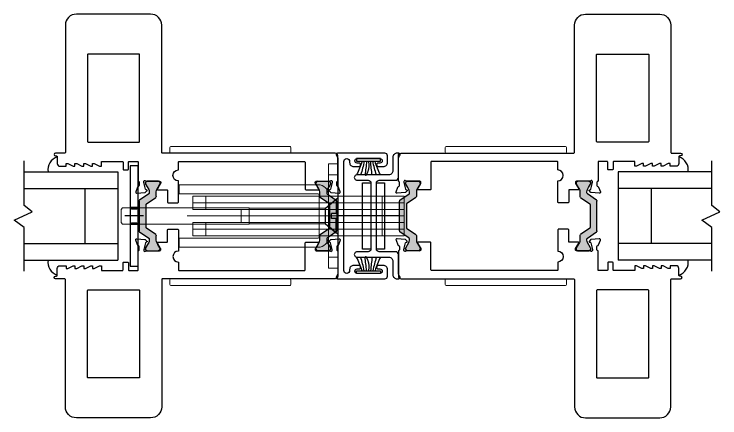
# Model space of a CAD drawing. Extents: x -26.6 to 43.3, y -2.7 to 27.6.
# Drawn here: x -14.56 to -6.55, y 11.1 to 15.68 of the extents above; entities that cross this region are included whole.
import ezdxf

# ---------------------------------------------------------------- set-up
doc = ezdxf.new("R2010")
doc.units = 0
doc.header["$LTSCALE"] = 0.25
doc.header["$MEASUREMENT"] = 0
doc.layers.get('0').update_dxf_attribs({"linetype": 'CONTINUOUS'})
for name, color, linetype in [('GLASS-VINYL', 7, 'CONTINUOUS'), ('Hardware', 7, 'CONTINUOUS'), ('I-STRUT', 7, 'CONTINUOUS'), ('SEAL', 7, 'CONTINUOUS'), ('VENT', 5, 'CONTINUOUS')]:
    doc.layers.add(name, color=color, linetype=linetype)
doc.styles.get("Standard").update_dxf_attribs({"font": 'simplex.shx'})

# ---------------------------------------------------------------- blocks, each defined once
blk = doc.blocks.new('*U109')
for centre, radius, start, end in [((-0.3033, 1.135), 1.112, 287.4409, 295.93254), ((-0.1898, 1.1882), 1.1598, 280.92561, 288.7507), ((-0.0309, 1.1236), 1.1018, 273.17092, 281.19691), ((-0.0309, -1.1236), 1.1018, 78.80309, 86.82908), ((-0.1898, -1.1882), 1.1598, 71.2493, 79.07439), ((-0.3033, -1.135), 1.112, 64.06746, 72.5591)]:
    blk.add_arc(centre, radius, start, end)
at = {"layer": 'SEAL'}
blk.add_lwpolyline([(0, -0.135), (0, 0.135), (0.03, 0.135), (0.03, -0.135)], close=True, dxfattribs=at)
at = {"layer": 'SEAL', "const_width": 0.015}
blk.add_lwpolyline([(0.03, 0, 0.219791), (0.1961, 0.0342)], format="xyb", dxfattribs=at)
at = {"flags": 9}
for tag, p in [('FLEETWOOD_PART_#', (-0.0006, -0.2487)), ('MANUFACTURER_PART_#', (0, -0.1988))]:
    blk.add_attdef(tag, p, '', height=0.0312, dxfattribs=at)
blk = doc.blocks.new('24889_20mmX6mm_Std_I-Strut')
at = {"layer": 'I-STRUT'}
h = blk.add_hatch(color=256, dxfattribs=at)
h.dxf.hatch_style = 1
h.paths.add_polyline_path([(0.2524, 0.1091, -0.103471), (0.2559, 0.1124, -0.13774), (0.2621, 0.1142), (0.2758, 0.1142, -0.131652), (0.2994, 0.1078), (0.3615, 0.072, 0.131652), (0.3657, 0.0709), (0.378, 0.0709, 0.414214), (0.3937, 0.0866), (0.3937, 0.2205, 0.414214), (0.378, 0.2362), (0.3657, 0.2362, 0.131652), (0.3615, 0.2351), (0.2994, 0.1992, -0.131652), (0.2758, 0.1929), (0.2211, 0.1929, 0.244698), (0.2114, 0.1879), (0.1373, 0.0821, -0.244698), (0.1309, 0.0787), (-0.1309, 0.0787, -0.244698), (-0.1373, 0.0821), (-0.2114, 0.1879, 0.244698), (-0.2211, 0.1929), (-0.2758, 0.1929, -0.131652), (-0.2994, 0.1992), (-0.3228, 0.2128), (-0.3615, 0.2351, 0.131652), (-0.3657, 0.2362), (-0.378, 0.2362, 0.414214), (-0.3937, 0.2205), (-0.3937, 0.0866, 0.414214), (-0.378, 0.0709), (-0.3657, 0.0709, 0.131652), (-0.3615, 0.072), (-0.3228, 0.0943), (-0.2994, 0.1078, -0.131652), (-0.2758, 0.1142), (-0.2621, 0.1142, -0.244698), (-0.2524, 0.1091), (-0.1795, 0.005, 0.244698), (-0.1698, 0), (0.1698, 0, 0.244698), (0.1795, 0.005)])
for p, q in [((-0.3937, 0.0866), (-0.3937, 0.2205)), ((-0.378, 0.2362), (-0.3657, 0.2362)), ((-0.3615, 0.2351), (-0.3228, 0.2128)), ((-0.3228, 0.2128), (-0.2994, 0.1992)), ((-0.2758, 0.1929), (-0.2211, 0.1929)), ((-0.2114, 0.1879), (-0.1373, 0.0821)), ((0.1373, 0.0821), (0.2114, 0.1879)), ((0.2211, 0.1929), (0.2758, 0.1929)), ((0.2994, 0.1992), (0.3615, 0.2351)), ((0.3657, 0.2362), (0.378, 0.2362)), ((0.3937, 0.2205), (0.3937, 0.0866)), ((-0.3228, 0.0943), (-0.3615, 0.072)), ((-0.2994, 0.1078), (-0.3228, 0.0943)), ((-0.2621, 0.1142), (-0.2758, 0.1142)), ((-0.1795, 0.005), (-0.2524, 0.1091)), ((0.2524, 0.1091), (0.1795, 0.005)), ((0.2758, 0.1142), (0.2621, 0.1142)), ((0.3615, 0.072), (0.2994, 0.1078)), ((-0.3657, 0.0709), (-0.378, 0.0709)), ((0.1698, 0), (-0.1698, 0)), ((-0.1309, 0.0787), (0.1309, 0.0787)), ((0.378, 0.0709), (0.3657, 0.0709))]:
    blk.add_line(p, q, dxfattribs=at)
for centre, radius, start, end in [((-0.378, 0.2205), 0.0157, 90, 180), ((-0.3657, 0.228), 0.00827, 60, 90), ((-0.2758, 0.2402), 0.0472, 240, 270), ((-0.2211, 0.1811), 0.0118, 35, 90), ((0.2211, 0.1811), 0.0118, 90, 145), ((0.2758, 0.2402), 0.0472, 270, 300), ((0.3657, 0.228), 0.00827, 90, 120), ((0.378, 0.2205), 0.0157, 360, 90), ((-0.378, 0.0866), 0.0157, 180, 270), ((-0.2758, 0.0669), 0.0472, 90, 120), ((-0.2621, 0.1024), 0.0118, 35, 90), ((-0.1309, 0.0866), 0.00787, 215, 270), ((0.1309, 0.0866), 0.00787, 270, 325), ((0.2621, 0.1024), 0.0118, 121.3703, 145), ((0.2621, 0.1024), 0.0118, 90, 121.3703), ((0.2758, 0.0669), 0.0472, 60, 90), ((0.378, 0.0866), 0.0157, 270, 360), ((-0.3657, 0.0791), 0.00827, 270, 300), ((-0.1698, 0.0118), 0.0118, 215, 270), ((0.1698, 0.0118), 0.0118, 270, 325), ((0.3657, 0.0791), 0.00827, 240, 270)]:
    blk.add_arc(centre, radius, start, end, dxfattribs=at)
blk = doc.blocks.new('HP2-T-Archetype-Narrow-Lock-Stile')
at = {"color": 7, "linetype": 'Continuous', "lineweight": 15}
for p, q in [((0.8059, 0.778), (0.8059, 0.723)), ((0.9309, 0.788), (0.8159, 0.788)), ((2.0559, 0.788), (0.9309, 0.788)), ((2.1709, 0.788), (2.0559, 0.788)), ((2.1809, 0.778), (2.1809, 0.723)), ((0.2734, 0.5937), (0.3784, 0.5937)), ((0.2734, 0.4688), (0.2734, 0.5937)), ((0.3784, 0.5937), (0.3784, 0.4688)), ((0.3784, 0.4688), (0.2734, 0.4688)), ((0.2734, -0.4688), (0.2734, 0.4688)), ((0.3784, -0.4688), (0.3784, 0.4688)), ((2.0734, 0.355), (0.4969, 0.355)), ((2.0734, 0.25), (2.0734, 0.355)), ((0.4969, 0.25), (2.0734, 0.25)), ((2.0594, 0.25), (1.6594, 0.25)), ((-0.4786, 0.225), (-0.4786, -0.225)), ((-0.4786, 0.225), (1.9214, 0.225)), ((-0.2291, -0.225), (-0.2291, 0.225)), ((0.4834, -0.2365), (0.4834, 0.2365)), ((1.7714, 0.225), (1.7714, 0.075)), ((1.9214, 0.225), (1.9214, 0.075)), ((1.9214, 0.15), (-0.4786, 0.15)), ((0.4124, 0.0887), (1.2817, 0.0887)), ((1.9214, 0.075), (-0.4786, 0.075)), ((1.3694, 0.075), (1.3694, -0.075)), ((1.3694, 0), (-0.4786, 0)), ((-0.4786, -0.075), (1.9214, -0.075)), ((0.0189, 0), (1.9849, 0)), ((1.7714, -0.075), (1.7714, -0.225)), ((1.9214, -0.075), (1.9214, -0.225)), ((-0.4786, -0.15), (1.9214, -0.15)), ((0.4124, -0.0887), (1.2817, -0.0887)), ((1.9214, -0.225), (-0.4786, -0.225)), ((2.0734, -0.25), (0.4969, -0.25)), ((2.0594, -0.25), (1.6594, -0.25)), ((2.0734, -0.25), (2.0734, -0.355)), ((0.4969, -0.355), (2.0734, -0.355)), ((0.2734, -0.4688), (0.3784, -0.4688)), ((0.2734, -0.5938), (0.2734, -0.4688)), ((0.3784, -0.4688), (0.3784, -0.5938)), ((0.3784, -0.5938), (0.2734, -0.5938)), ((0.8059, -0.778), (0.8059, -0.723)), ((0.9309, -0.788), (0.8159, -0.788)), ((2.0559, -0.788), (0.9309, -0.788)), ((2.1709, -0.788), (2.0559, -0.788)), ((2.1809, -0.778), (2.1809, -0.723))]:
    blk.add_line(p, q, dxfattribs=at)
at = {"color": 7, "ltscale": 0.5}
for p, q in [((0.366, 0.125), (0.2734, 0.2055)), ((2.5404, 0.095), (2.6304, 0.095)), ((2.5554, 0.08), (2.5404, 0.095)), ((2.6154, 0.08), (2.6304, 0.095)), ((2.6154, 0.08), (2.5554, 0.08)), ((2.5404, -0.095), (2.5554, -0.08)), ((2.5554, -0.08), (2.6154, -0.08)), ((2.6304, -0.095), (2.6154, -0.08)), ((0.2734, -0.2055), (0.366, -0.125)), ((2.5404, -0.095), (2.6304, -0.095))]:
    blk.add_line(p, q, dxfattribs=at)
at = {"color": 7}
for p, q in [((0.4124, 0.0887), (0.2909, 0.1925)), ((0.2909, 0.1925), (0.2909, 0.03)), ((0.4124, -0.0887), (0.4124, 0.0887)), ((0.2909, 0.03), (0.3439, 0.03)), ((0.3439, -0.03), (0.3439, 0.03)), ((-0.4141, 0), (0.2734, 0)), ((0.2909, -0.1925), (0.2909, -0.03)), ((0.2909, -0.03), (0.3439, -0.03)), ((0.4124, -0.0887), (0.2909, -0.1925))]:
    blk.add_line(p, q, dxfattribs=at)
at = {"color": 7, "ltscale": 0.3}
blk.add_line((2.4804, 0), (2.6904, 0), dxfattribs=at)
for points in [[(3.2414, 2.291, -0.414214), (3.3664, 2.166), (3.3664, 0.723, 0.414214), (3.3764, 0.713), (3.4784, 0.713, -1), (3.4784, 0.681), (3.4684, 0.681, 0.414214), (3.4584, 0.671), (3.4584, 0.596, -0.414214), (3.4274, 0.565), (3.3584, 0.565), (3.3584, 0.595), (3.3384, 0.595), (3.2784, 0.565), (3.2584, 0.565), (3.2584, 0.595), (3.2384, 0.595), (3.1784, 0.565), (3.1584, 0.565), (3.1584, 0.595), (3.1384, 0.595), (3.0784, 0.565), (3.0584, 0.565), (3.0584, 0.595), (3.0384, 0.595), (2.9784, 0.565), (2.9584, 0.565), (2.9584, 0.62), (2.7224, 0.62, 0.414214), (2.7124, 0.61), (2.7124, 0.533, -0.414214), (2.7024, 0.523), (2.6604, 0.523, -0.414214), (2.6504, 0.533), (2.6504, 0.61, 0.414214), (2.6404, 0.62), (2.5504, 0.62, 0.414214), (2.5404, 0.61), (2.5404, 0.394, 0.414214), (2.5288, 0.3824), (2.5288, 0.3475, 0.359508), (2.5382, 0.3361, -0.263725), (2.5469, 0.3287), (2.5668, 0.2741), (2.5668, 0.274, -0.548619), (2.5549, 0.2585), (2.4632, 0.2665, -0.176327), (2.456, 0.2699), (2.442, 0.2839, -0.57735), (2.4454, 0.2969), (2.4498, 0.2981, 0.267949), (2.458, 0.3063), (2.4774, 0.3785, 0.065543), (2.4778, 0.3815), (2.4778, 0.3901, 0.6885), (2.4575, 0.3979, -0.213422), (2.4488, 0.394), (2.2964, 0.394, 0.414214), (2.2848, 0.3824), (2.2848, 0.3738, 0.137872), (2.2865, 0.3678), (2.3224, 0.309, -0.585524), (2.3158, 0.2972), (2.2132, 0.2972, 0.414214), (2.2082, 0.2922), (2.2082, 0.1605, -0.414214), (2.1982, 0.1505), (2.0932, 0.1505, -0.414214), (2.0832, 0.1605), (2.0832, 0.3975, 1), (2.0832, 0.5225), (2.0832, 0.61, 0.414214), (2.0732, 0.62), (0.6534, 0.62, 0.406968), (0.6434, 0.6096), (0.6434, 0.3072, -0.414214), (0.6334, 0.2972), (0.498, 0.2972, -0.585524), (0.4914, 0.309), (0.5273, 0.3678, 0.137872), (0.529, 0.3738), (0.529, 0.3824, 0.414214), (0.5174, 0.394), (0.365, 0.394, -0.213422), (0.3563, 0.3979, 0.6885), (0.336, 0.3901), (0.336, 0.3815, 0.065543), (0.3364, 0.3785), (0.3557, 0.3063, 0.267949), (0.364, 0.2981), (0.3684, 0.2969, -0.57735), (0.3718, 0.2839), (0.3577, 0.2699, -0.176327), (0.3505, 0.2665), (0.2589, 0.2585, -0.548619), (0.247, 0.274), (0.247, 0.2741), (0.2669, 0.3287, -0.263725), (0.2756, 0.3361, 0.359508), (0.285, 0.3475), (0.285, 0.3824, 0.414214), (0.2734, 0.394), (0.2734, 0.6817, -0.414214), (0.3046, 0.713), (2.2634, 0.713, 0.414214), (2.2734, 0.723), (2.2734, 2.166, -0.414214), (2.3984, 2.291)], [(2.5234, 0.848), (2.5234, 1.828, -0.414214), (2.5334, 1.838), (3.1064, 1.838, -0.414214), (3.1164, 1.828), (3.1164, 0.848, -0.414214), (3.1064, 0.838), (2.5334, 0.838, -0.414214)], [(3.2414, -2.291, 0.414214), (3.3664, -2.166), (3.3664, -0.723, -0.414214), (3.3764, -0.713), (3.4784, -0.713, 1), (3.4784, -0.681), (3.4684, -0.681, -0.414214), (3.4584, -0.671), (3.4584, -0.596, 0.414214), (3.4274, -0.565), (3.3584, -0.565), (3.3584, -0.595), (3.3384, -0.595), (3.2784, -0.565), (3.2584, -0.565), (3.2584, -0.595), (3.2384, -0.595), (3.1784, -0.565), (3.1584, -0.565), (3.1584, -0.595), (3.1384, -0.595), (3.0784, -0.565), (3.0584, -0.565), (3.0584, -0.595), (3.0384, -0.595), (2.9784, -0.565), (2.9584, -0.565), (2.9584, -0.62), (2.7224, -0.62, -0.414214), (2.7124, -0.61), (2.7124, -0.533, 0.414214), (2.7024, -0.523), (2.6604, -0.523, 0.414214), (2.6504, -0.533), (2.6504, -0.61, -0.414214), (2.6404, -0.62), (2.5504, -0.62, -0.414214), (2.5404, -0.61), (2.5404, -0.394, -0.414214), (2.5288, -0.3824), (2.5288, -0.3475, -0.359508), (2.5382, -0.3361, 0.263725), (2.5469, -0.3287), (2.5668, -0.2741), (2.5668, -0.274, 0.548619), (2.5549, -0.2585), (2.4632, -0.2665, 0.176327), (2.456, -0.2699), (2.442, -0.2839, 0.57735), (2.4454, -0.2969), (2.4498, -0.2981, -0.267949), (2.458, -0.3063), (2.4774, -0.3785, -0.065543), (2.4778, -0.3815), (2.4778, -0.3901, -0.6885), (2.4575, -0.3979, 0.213422), (2.4488, -0.394), (2.2964, -0.394, -0.414214), (2.2848, -0.3824), (2.2848, -0.3738, -0.137872), (2.2865, -0.3678), (2.3224, -0.309, 0.585524), (2.3158, -0.2972), (2.2132, -0.2972, -0.414214), (2.2082, -0.2922), (2.2082, -0.1605, 0.414214), (2.1982, -0.1505), (2.0932, -0.1505, 0.414214), (2.0832, -0.1605), (2.0832, -0.3975, -1), (2.0832, -0.5225), (2.0832, -0.61, -0.414214), (2.0732, -0.62), (0.6534, -0.62, -0.406968), (0.6434, -0.6096), (0.6434, -0.3072, 0.414214), (0.6334, -0.2972), (0.498, -0.2972, 0.585524), (0.4914, -0.309), (0.5273, -0.3678, -0.137872), (0.529, -0.3738), (0.529, -0.3824, -0.414214), (0.5174, -0.394), (0.365, -0.394, 0.213422), (0.3563, -0.3979, -0.6885), (0.336, -0.3901), (0.336, -0.3815, -0.065543), (0.3364, -0.3785), (0.3557, -0.3063, -0.267949), (0.364, -0.2981), (0.3684, -0.2969, 0.57735), (0.3718, -0.2839), (0.3577, -0.2699, 0.176327), (0.3505, -0.2665), (0.2589, -0.2585, 0.548619), (0.247, -0.274), (0.247, -0.2741), (0.2669, -0.3287, 0.263725), (0.2756, -0.3361, -0.359508), (0.285, -0.3475), (0.285, -0.3824, -0.414214), (0.2734, -0.394), (0.2734, -0.6817, 0.414214), (0.3046, -0.713), (2.2634, -0.713, -0.414214), (2.2734, -0.723), (2.2734, -2.166, 0.414214), (2.3984, -2.291)], [(2.5234, -0.848), (2.5234, -1.828, 0.414214), (2.5334, -1.838), (3.1064, -1.838, 0.414214), (3.1164, -1.828), (3.1164, -0.848, 0.414214), (3.1064, -0.838), (2.5334, -0.838, 0.414214)]]:
    blk.add_lwpolyline(points, format="xyb", close=True)
at = {"color": 7}
blk.add_lwpolyline([(2.5404, 0.568), (2.6304, 0.568), (2.6304, -0.568), (2.5404, -0.568)], close=True, dxfattribs=at)
at = {"color": 7, "linetype": 'Continuous', "lineweight": 15}
blk.add_lwpolyline([(2.7172, -0.093), (1.2817, -0.093), (1.2817, 0.0931), (2.7172, 0.0931), (2.7351, 0.0752), (2.7351, -0.0752)], close=True, dxfattribs=at)
for centre, radius, start, end in [((0.8159, 0.778), 0.01, 90, 180), ((0.8159, 0.723), 0.01, 180, 270), ((2.1709, 0.778), 0.01, 0, 90), ((2.1709, 0.723), 0.01, 270, 0), ((0.4969, 0.2365), 0.1185, 90, 180), ((0.4969, 0.2365), 0.0135, 90, 180), ((0.4969, -0.2365), 0.1185, 180, 270), ((0.4969, -0.2365), 0.0135, 180, 270), ((0.8159, -0.723), 0.01, 90, 180), ((2.1709, -0.723), 0.01, 0, 90), ((0.8159, -0.778), 0.01, 180, 270), ((2.1709, -0.778), 0.01, 270, 0)]:
    blk.add_arc(centre, radius, start, end, dxfattribs=at)
at = {"layer": 'I-STRUT', "xscale": -1, "rotation": 270}
blk.add_blockref('24889_20mmX6mm_Std_I-Strut', (0.2853, 0), dxfattribs=at)
at = {"layer": 'I-STRUT', "rotation": 90.00000000000001}
blk.add_blockref('24889_20mmX6mm_Std_I-Strut', (2.5285, 0), dxfattribs=at)
blk = doc.blocks.new('3779-1_HP-T_Archetype_Narrow_Lock_Stile_Component-1')
for points in [[(2.968, -1.7531, 0.414214), (3.093, -1.6281), (3.093, -0.1851, -0.414214), (3.103, -0.1751), (3.205, -0.1751, 1), (3.205, -0.1431), (3.195, -0.1431, -0.414214), (3.185, -0.1331), (3.185, -0.0581, 0.414214), (3.154, -0.0271), (3.085, -0.0271), (3.085, -0.0571), (3.065, -0.0571), (3.005, -0.0271), (2.985, -0.0271), (2.985, -0.0571), (2.965, -0.0571), (2.905, -0.0271), (2.885, -0.0271), (2.885, -0.0571), (2.865, -0.0571), (2.805, -0.0271), (2.785, -0.0271), (2.785, -0.0571), (2.765, -0.0571), (2.705, -0.0271), (2.685, -0.0271), (2.685, -0.0821), (2.449, -0.0821, -0.414214), (2.439, -0.0721), (2.439, 0.0049, 0.414214), (2.429, 0.0149), (2.387, 0.0149, 0.414214), (2.377, 0.0049), (2.377, -0.0721, -0.414214), (2.367, -0.0821), (2.277, -0.0821, -0.414214), (2.267, -0.0721), (2.267, 0.1439, -0.414214), (2.2554, 0.1555), (2.2554, 0.1904, -0.359508), (2.2648, 0.2018, 0.263725), (2.2735, 0.2092), (2.2934, 0.2638), (2.2934, 0.2638, 0.548619), (2.2815, 0.2794), (2.1899, 0.2714, 0.176327), (2.1827, 0.268), (2.1686, 0.2539, 0.57735), (2.172, 0.241), (2.1764, 0.2398, -0.267949), (2.1846, 0.2316), (2.204, 0.1594, -0.065543), (2.2044, 0.1564), (2.2044, 0.1477, -0.6885), (2.1841, 0.14, 0.213422), (2.1754, 0.1439), (2.023, 0.1439, -0.414214), (2.0114, 0.1555), (2.0114, 0.1641, -0.137872), (2.0131, 0.1701), (2.049, 0.2289, 0.585524), (2.0424, 0.2407), (1.9399, 0.2407, -0.414214), (1.9349, 0.2457), (1.9349, 0.3774, 0.414214), (1.9249, 0.3874), (1.8199, 0.3874, 0.414214), (1.8099, 0.3774), (1.8099, 0.1404, -1), (1.8099, 0.0154), (1.8099, -0.0721, -0.414214), (1.7999, -0.0821), (0.38, -0.0821, -0.406968), (0.37, -0.0718), (0.37, 0.2307, 0.414214), (0.36, 0.2407), (0.2246, 0.2407, 0.585524), (0.218, 0.2289), (0.2539, 0.1701, -0.137872), (0.2556, 0.1641), (0.2556, 0.1555, -0.414214), (0.244, 0.1439), (0.0916, 0.1439, 0.213422), (0.0829, 0.14, -0.6885), (0.0626, 0.1477), (0.0626, 0.1564, -0.065543), (0.063, 0.1594), (0.0824, 0.2316, -0.267949), (0.0906, 0.2398), (0.095, 0.241, 0.57735), (0.0984, 0.2539), (0.0843, 0.268, 0.176327), (0.0771, 0.2714), (-0.0145, 0.2794, 0.548619), (-0.0264, 0.2638), (-0.0264, 0.2638), (-0.0065, 0.2092, 0.263725), (0.0022, 0.2018, -0.359508), (0.0116, 0.1904), (0.0116, 0.1555, -0.414214), (0, 0.1439), (0, -0.1439, 0.414214), (0.0312, -0.1751), (1.99, -0.1751, -0.414214), (2, -0.1851), (2, -1.6281, 0.414214), (2.125, -1.7531)], [(2.25, -0.3101), (2.25, -1.2901, 0.414214), (2.26, -1.3001), (2.833, -1.3001, 0.414214), (2.843, -1.2901), (2.843, -0.3101, 0.414214), (2.833, -0.3001), (2.26, -0.3001, 0.414214)]]:
    blk.add_lwpolyline(points, format="xyb", close=True)
blk = doc.blocks.new('3779-HP2-T-Archetype_Narrow_Lock_Stile')
at = {"xscale": -1, "rotation": 180}
blk.add_blockref('3779-1_HP-T_Archetype_Narrow_Lock_Stile_Component-1', (0.0578, 0.5379), dxfattribs=at)
blk.add_blockref('3779-1_HP-T_Archetype_Narrow_Lock_Stile_Component-1', (0.0578, -0.5379))
at = {"layer": 'I-STRUT', "rotation": 270}
blk.add_blockref('24889_20mmX6mm_Std_I-Strut', (0.0698, 0), dxfattribs=at)
at = {"layer": 'I-STRUT', "xscale": -1, "rotation": 90}
blk.add_blockref('24889_20mmX6mm_Std_I-Strut', (2.3128, 0), dxfattribs=at)
blk = doc.blocks.new('Yoke Strike Plate')
for points in [[(-0.094, -0.375), (-0.094, 0.375), (0, 0.375), (0, -0.375)], [(0.062, -0.375), (0.062, 0.375), (0.156, 0.375), (0.156, -0.375)]]:
    blk.add_lwpolyline(points, close=True)
blk = doc.blocks.new('HP2-T-Archetype-Narrow-Meeting-Stiles')
at = {"color": 7, "linetype": 'Continuous', "lineweight": 15}
for p, q in [((0.8763, 0.7777), (0.8763, 0.7227)), ((1.0013, 0.7877), (0.8863, 0.7877)), ((2.1263, 0.7877), (1.0013, 0.7877)), ((2.2413, 0.7877), (2.1263, 0.7877)), ((2.2513, 0.7777), (2.2513, 0.7227)), ((0.8763, -0.7783), (0.8763, -0.7233)), ((1.0013, -0.7883), (0.8863, -0.7883)), ((2.1263, -0.7883), (1.0013, -0.7883)), ((2.2413, -0.7883), (2.1263, -0.7883)), ((2.2513, -0.7783), (2.2513, -0.7233))]:
    blk.add_line(p, q, dxfattribs=at)
blk.add_lwpolyline([(-0.1248, 0.6507), (0.1352, 0.6507, -1), (0.1352, 0.6007), (0.1153, 0.6007, 1.000009), (0.1153, 0.5607), (0.1742, 0.5607, 0.414214), (0.2202, 0.6067), (0.2202, 0.6817, 0.414214), (0.1892, 0.7127), (-0.3488, 0.7127, 0.650938), (-0.3599, 0.6876, -0.186452), (-0.3438, 0.6459), (-0.3438, -0.0003), (-0.3438, -0.6465, -0.186452), (-0.3599, -0.6882, 0.650938), (-0.3488, -0.7133), (0.1892, -0.7133, 0.414214), (0.2202, -0.6823), (0.2202, -0.6073, 0.414214), (0.1742, -0.5613), (0.1153, -0.5613, 1.000009), (0.1153, -0.6013), (0.1352, -0.6013, -1), (0.1352, -0.6513), (-0.1248, -0.6513, -1), (-0.1248, -0.6013), (-0.1048, -0.6013, 1.000009), (-0.1048, -0.5613), (-0.1638, -0.5613, 0.414214), (-0.2098, -0.6073), (-0.2098, -0.6183, -1), (-0.2758, -0.6183), (-0.2758, 0.6177, -1), (-0.2098, 0.6177), (-0.2098, 0.6067, 0.414214), (-0.1638, 0.5607), (-0.1048, 0.5607, 1.000009), (-0.1048, 0.6007), (-0.1248, 0.6007, -1), (-0.1248, 0.6507)], format="xyb")
blk.add_lwpolyline([(-0.1252, -0.4683), (0.2357, -0.4683, -0.414214), (0.2817, -0.5143), (0.2817, -0.6673, 0.414214), (0.3277, -0.7133), (0.3488, -0.7133, 0.650938), (0.3599, -0.6882, -0.186452), (0.3437, -0.6465), (0.3437, -0.4373, 0.414214), (0.3127, -0.4063), (0.1247, -0.4063, -0.414214), (0.0937, -0.3753), (0.0937, 0.3747, -0.414214), (0.1247, 0.4057), (0.3127, 0.4057, 0.414214), (0.3437, 0.4367), (0.3437, 0.6459, -0.186452), (0.3599, 0.6876, 0.650938), (0.3488, 0.7127), (0.3277, 0.7127, 0.414214), (0.2817, 0.6667), (0.2817, 0.5137, -0.414214), (0.2357, 0.4677), (-0.1252, 0.4677, 1.000007), (-0.1252, 0.4057), (0.0007, 0.4057, -0.414214), (0.0317, 0.3747), (0.0317, -0.3753, -0.414214), (0.0007, -0.4063), (-0.1252, -0.4063, 1.000007)], format="xyb", close=True)
for centre, start, end in [((0.8863, 0.7777), 90, 180), ((0.8863, 0.7227), 180, 270), ((2.2413, 0.7777), 0, 90), ((2.2413, 0.7227), 270, 0), ((0.8863, -0.7233), 90, 180), ((2.2413, -0.7233), 0, 90), ((0.8863, -0.7783), 180, 270), ((2.2413, -0.7783), 270, 0)]:
    blk.add_arc(centre, 0.01, start, end, dxfattribs=at)
at = {"xscale": -1}
blk.add_blockref('HP2-T-Archetype-Narrow-Lock-Stile', (-0.0704, -0.0003), dxfattribs=at)
blk.add_blockref('3779-HP2-T-Archetype_Narrow_Lock_Stile', (0.286, -0.0003))
at = {"layer": 'Hardware'}
blk.add_blockref('Yoke Strike Plate', (0.0317, -0.0003), dxfattribs=at)
at = {"layer": 'SEAL', "xscale": -1, "rotation": 90}
blk.add_blockref('*U109', (0.0052, 0.6507), dxfattribs=at)
at = {"layer": 'SEAL', "rotation": 90}
blk.add_blockref('*U109', (0.0052, -0.6513), dxfattribs=at)

msp = doc.modelspace()

# ---------------------------------------------------------------- linework, layer by layer
at = {"layer": 'GLASS-VINYL'}
for p, q in [((-14.4458, 13.8879), (-13.3821, 13.8879)), ((-13.3821, 13.8879), (-13.3821, 12.8879)), ((-7.6996, 13.8879), (-7.6996, 12.8879)), ((-6.6358, 13.8879), (-7.6996, 13.8879)), ((-14.4458, 13.7004), (-13.3821, 13.7004)), ((-13.7571, 13.7004), (-13.7571, 13.0754)), ((-6.6358, 13.7004), (-7.6996, 13.7004)), ((-7.3246, 13.7004), (-7.3246, 13.0754)), ((-14.4458, 13.0754), (-13.3821, 13.0754)), ((-6.6358, 13.0754), (-7.6996, 13.0754)), ((-14.4458, 12.8879), (-13.3821, 12.8879)), ((-6.6358, 12.8879), (-7.6996, 12.8879))]:
    msp.add_line(p, q, dxfattribs=at)
for points in [[(-14.4458, 12.7629), (-14.4458, 13.2579), (-14.5601, 13.3421), (-14.3562, 13.4336), (-14.4458, 13.5079), (-14.4458, 14.0129)], [(-6.6358, 12.7629), (-6.6358, 13.2579), (-6.75, 13.3421), (-6.5462, 13.4336), (-6.6358, 13.5079), (-6.6358, 14.0129)]]:
    msp.add_lwpolyline(points, dxfattribs=at)
for centre, start, end in [((-14.024, 13.9124), 107.35423, 189.24028), ((-7.0576, 13.9124), 350.75972, 72.64577), ((-14.024, 12.8633), 170.75972, 252.64577), ((-7.0576, 12.8633), 287.35423, 9.24028)]:
    msp.add_arc(centre, 0.1528, start, end, dxfattribs=at)

# ---------------------------------------------------------------- block references
at = {"layer": 'VENT'}
msp.add_blockref('HP2-T-Archetype-Narrow-Meeting-Stiles', (-10.5408, 13.3882), dxfattribs=at)

doc.saveas('drawing.dxf')
